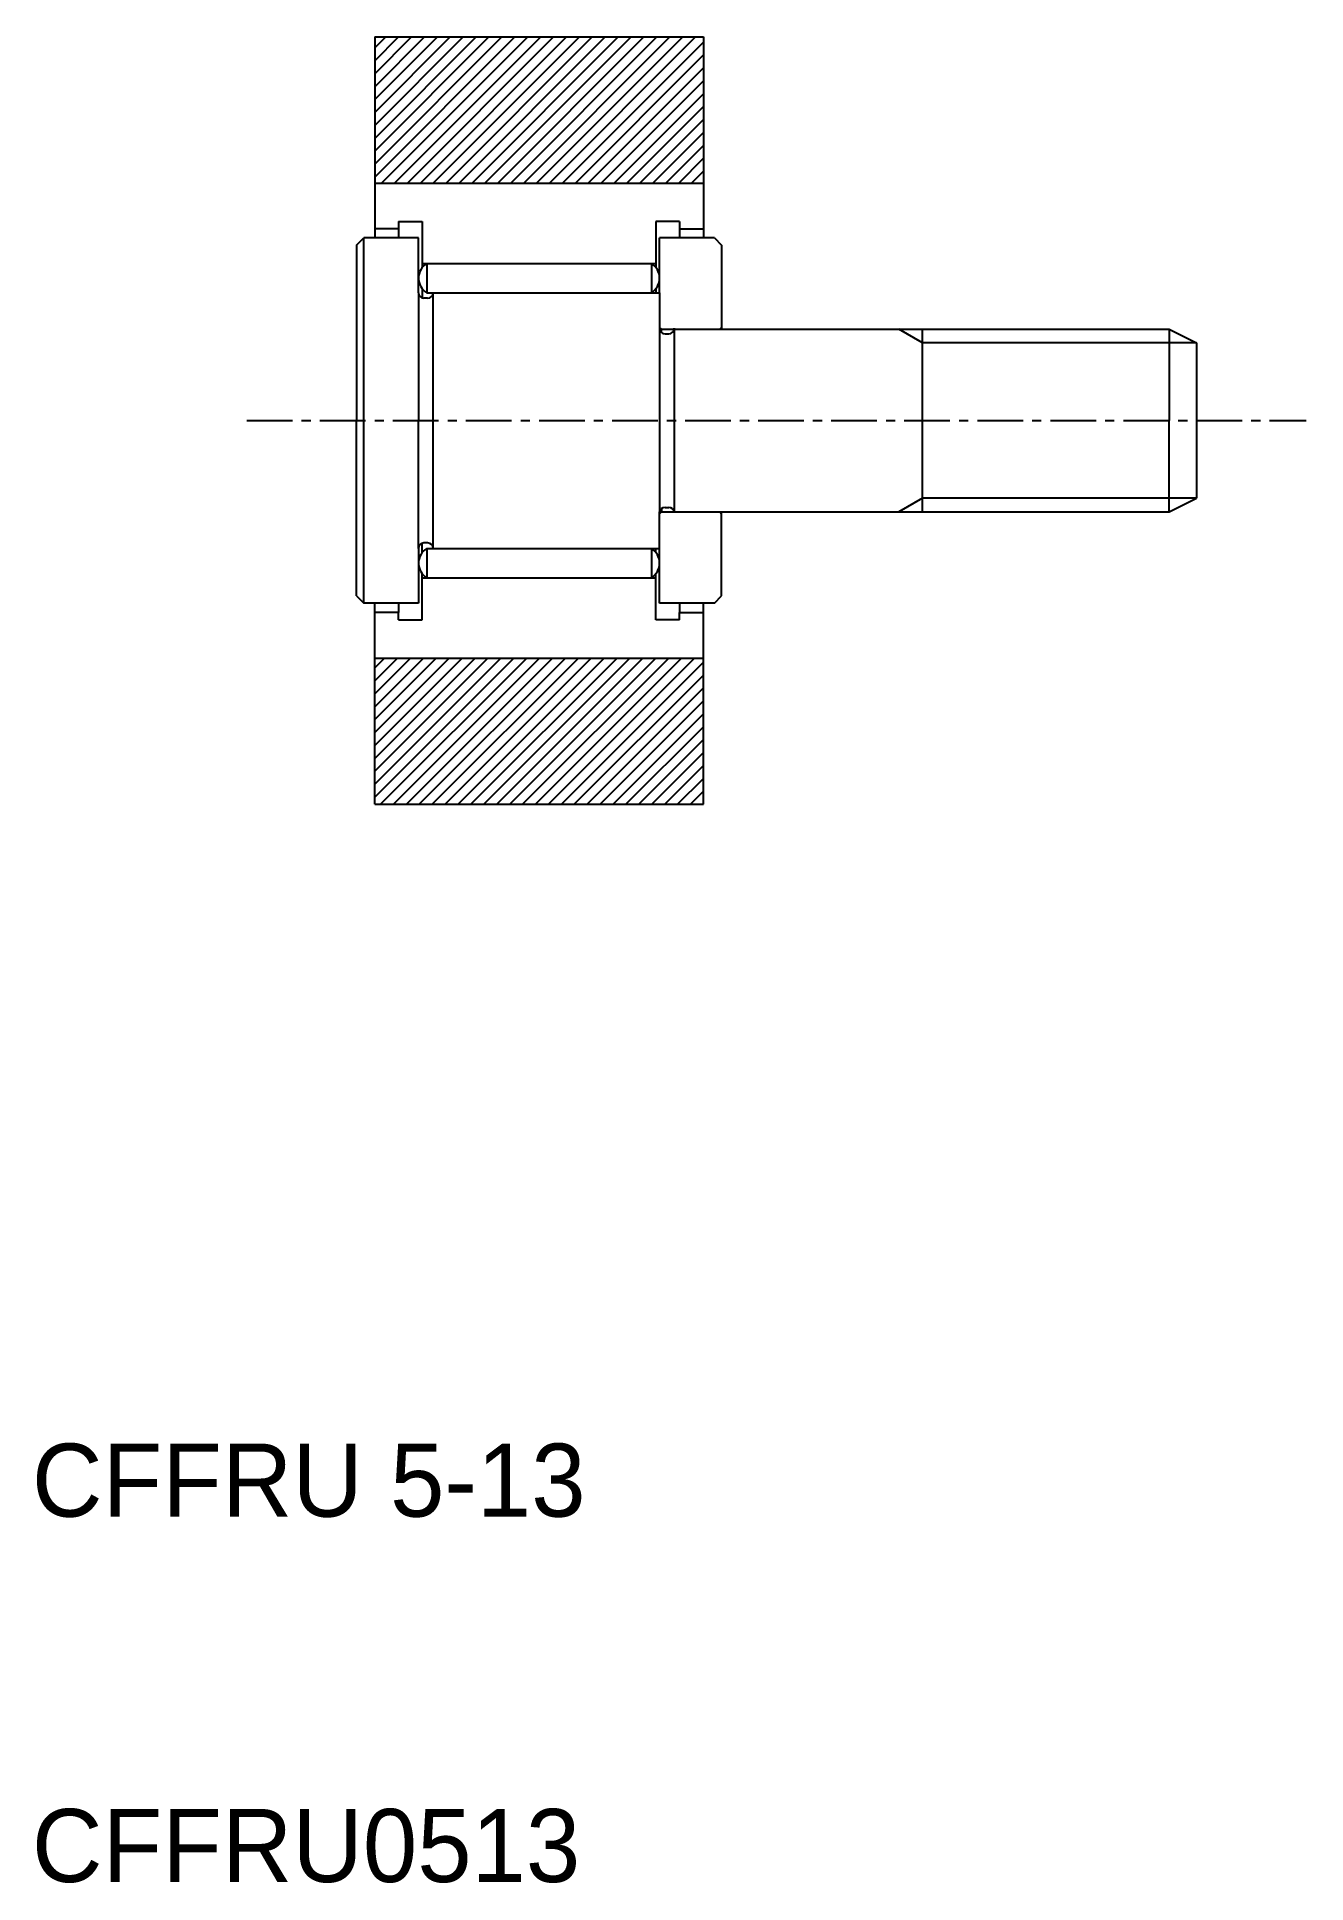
# Model space of a CAD drawing. Extents: x 145.2 to 180, y 80.2 to 130.7.
import ezdxf

# ---------------------------------------------------------------- set-up
doc = ezdxf.new("R2010")
doc.units = 0
doc.linetypes.add('CENTER', pattern=[2, 1.25, -0.25, 0.25, -0.25])
doc.layers.get('0').update_dxf_attribs({"linetype": 'CONTINUOUS'})
doc.layers.add('CENTER', color=1, linetype='CENTER')
doc.layers.add('HATCH', color=3, linetype='CONTINUOUS')

msp = doc.modelspace()

# ---------------------------------------------------------------- linework, layer by layer
for p, q in [((154.464, 130.744), (154.464, 125.244)), ((154.464, 130.744), (163.464, 130.744)), ((163.464, 130.744), (163.464, 125.244)), ((154.464, 126.744), (163.464, 126.744)), ((155.114, 125.494), (154.464, 125.494)), ((155.114, 125.694), (155.764, 125.694)), ((155.114, 125.694), (155.114, 125.494)), ((155.114, 125.494), (155.114, 125.244)), ((155.764, 125.694), (155.764, 124.544)), ((162.814, 125.694), (162.164, 125.694)), ((162.164, 125.694), (162.164, 124.544)), ((162.814, 125.694), (162.814, 125.494)), ((162.814, 125.494), (162.814, 125.244)), ((162.814, 125.494), (163.464, 125.494)), ((153.964, 125.044), (154.164, 125.244)), ((153.964, 125.044), (153.964, 120.244)), ((154.164, 115.244), (154.164, 125.244)), ((155.664, 125.244), (154.164, 125.244)), ((155.664, 123.744), (155.664, 125.244)), ((162.264, 123.744), (162.264, 125.244)), ((163.764, 125.244), (162.264, 125.244)), ((163.764, 125.244), (163.964, 125.044)), ((163.964, 125.044), (163.964, 122.744)), ((155.764, 124.544), (155.764, 124.433)), ((155.764, 124.544), (155.889, 124.544)), ((155.889, 124.544), (162.039, 124.544)), ((155.889, 124.544), (155.889, 123.744)), ((162.039, 124.544), (162.039, 123.744)), ((162.039, 124.544), (162.164, 124.544)), ((162.164, 124.544), (162.164, 124.433)), ((155.764, 123.855), (155.764, 123.603)), ((162.164, 123.855), (162.164, 123.744)), ((155.664, 123.744), (155.664, 120.244)), ((155.914, 123.594), (155.814, 123.594)), ((155.889, 123.744), (162.039, 123.744)), ((156.064, 116.744), (156.064, 123.744)), ((162.039, 123.744), (162.264, 123.744)), ((162.264, 123.744), (162.264, 122.769)), ((162.314, 122.744), (162.264, 122.794)), ((163.914, 122.744), (163.964, 122.794)), ((162.264, 122.769), (162.264, 117.719)), ((162.314, 122.744), (162.662, 122.744)), ((162.314, 122.657), (162.314, 122.744)), ((162.414, 122.619), (162.514, 122.619)), ((162.664, 122.769), (162.664, 117.719)), ((162.664, 122.769), (162.664, 122.744)), ((162.664, 122.744), (176.214, 122.744)), ((169.464, 117.744), (169.464, 122.744)), ((176.214, 122.744), (176.964, 122.369)), ((176.214, 122.744), (176.214, 120.244)), ((176.964, 122.369), (176.964, 118.119)), ((153.964, 115.444), (153.964, 120.244)), ((155.664, 116.744), (155.664, 120.244)), ((176.214, 117.744), (176.214, 120.244)), ((162.264, 116.744), (162.264, 117.744)), ((162.264, 117.744), (162.264, 117.719)), ((162.314, 117.744), (162.264, 117.694)), ((162.314, 117.831), (162.314, 117.744)), ((162.314, 117.744), (162.662, 117.744)), ((162.414, 117.869), (162.514, 117.869)), ((162.664, 117.744), (176.214, 117.744)), ((162.664, 117.719), (162.664, 117.744)), ((163.914, 117.744), (163.964, 117.694)), ((163.964, 115.444), (163.964, 117.744)), ((176.214, 117.744), (176.964, 118.119)), ((155.664, 116.744), (155.664, 115.244)), ((155.764, 116.633), (155.764, 116.886)), ((155.914, 116.894), (155.814, 116.894)), ((155.889, 116.744), (162.039, 116.744)), ((155.889, 116.744), (155.889, 115.944)), ((162.039, 116.744), (162.264, 116.744)), ((162.039, 116.744), (162.039, 115.944)), ((162.164, 116.633), (162.164, 116.744)), ((162.264, 115.244), (162.264, 116.744)), ((155.764, 115.944), (155.764, 116.055)), ((155.764, 114.794), (155.764, 115.944)), ((155.764, 115.944), (155.889, 115.944)), ((155.889, 115.944), (162.039, 115.944)), ((162.039, 115.944), (162.164, 115.944)), ((162.164, 115.944), (162.164, 116.055)), ((162.164, 114.794), (162.164, 115.944)), ((153.964, 115.444), (154.164, 115.244)), ((155.664, 115.244), (154.164, 115.244)), ((154.464, 109.744), (154.464, 115.244)), ((155.114, 115.244), (155.114, 114.994)), ((163.764, 115.244), (162.264, 115.244)), ((162.814, 115.244), (162.814, 114.994)), ((163.464, 109.744), (163.464, 115.244)), ((163.764, 115.244), (163.964, 115.444)), ((155.114, 114.994), (154.464, 114.994)), ((155.114, 114.794), (155.114, 114.994)), ((155.114, 114.794), (155.764, 114.794)), ((162.814, 114.794), (162.164, 114.794)), ((162.814, 114.994), (163.464, 114.994)), ((162.814, 114.794), (162.814, 114.994)), ((154.464, 113.744), (163.464, 113.744)), ((154.464, 109.744), (163.464, 109.744))]:
    msp.add_line(p, q)
at = {"color": 3}
for p, q in [((169.464, 122.369), (168.815, 122.744)), ((176.964, 122.369), (169.464, 122.369)), ((169.464, 118.119), (168.815, 117.744)), ((176.964, 118.119), (169.464, 118.119))]:
    msp.add_line(p, q, dxfattribs=at)
for centre, radius, start, end in [((156.132, 124.144), 0.468, 121.2845, 238.7155), ((161.796, 124.144), 0.468, 301.2845, 58.7155), ((155.814, 123.744), 0.15, 180, 270), ((155.914, 123.744), 0.15, 270, 0), ((162.414, 122.769), 0.15, 180, 270), ((162.514, 122.769), 0.15, 270, 0), ((162.414, 117.719), 0.15, 90, 180), ((162.514, 117.719), 0.15, 0, 90), ((155.814, 116.744), 0.15, 90, 180), ((156.132, 116.344), 0.468, 121.2845, 238.7155), ((155.914, 116.744), 0.15, 0, 90), ((161.796, 116.344), 0.468, 301.2845, 58.7155)]:
    msp.add_arc(centre, radius, start, end)
at = {"layer": 'CENTER', "color": 1, "linetype": 'CENTER'}
msp.add_line((150.964, 120.244), (179.964, 120.244), dxfattribs=at)
at = {"layer": 'HATCH'}
for p, q in [((154.464, 126.907), (158.301, 130.744)), ((154.464, 127.261), (157.948, 130.744)), ((154.464, 127.614), (157.594, 130.744)), ((154.464, 127.968), (157.241, 130.744)), ((154.464, 128.321), (156.887, 130.744)), ((154.464, 128.675), (156.534, 130.744)), ((154.464, 129.029), (156.18, 130.744)), ((154.464, 129.382), (155.827, 130.744)), ((154.464, 129.736), (155.473, 130.744)), ((154.464, 130.089), (155.119, 130.744)), ((154.464, 130.443), (154.766, 130.744)), ((154.655, 126.744), (158.655, 130.744)), ((155.009, 126.744), (159.009, 130.744)), ((155.362, 126.744), (159.362, 130.744)), ((155.716, 126.744), (159.716, 130.744)), ((156.069, 126.744), (160.069, 130.744)), ((156.423, 126.744), (160.423, 130.744)), ((156.776, 126.744), (160.776, 130.744)), ((157.13, 126.744), (161.13, 130.744)), ((157.483, 126.744), (161.483, 130.744)), ((157.837, 126.744), (161.837, 130.744)), ((158.191, 126.744), (162.191, 130.744)), ((158.544, 126.744), (162.544, 130.744)), ((158.898, 126.744), (162.898, 130.744)), ((159.251, 126.744), (163.251, 130.744)), ((159.605, 126.744), (163.464, 130.604)), ((159.958, 126.744), (163.464, 130.25)), ((160.312, 126.744), (163.464, 129.897)), ((160.665, 126.744), (163.464, 129.543)), ((161.019, 126.744), (163.464, 129.19)), ((161.372, 126.744), (163.464, 128.836)), ((161.726, 126.744), (163.464, 128.483)), ((162.08, 126.744), (163.464, 128.129)), ((162.433, 126.744), (163.464, 127.775)), ((162.787, 126.744), (163.464, 127.422)), ((163.14, 126.744), (163.464, 127.068)), ((162.297, 115.244), (162.264, 115.277)), ((154.464, 109.937), (158.272, 113.744)), ((154.464, 110.29), (157.918, 113.744)), ((154.464, 110.644), (157.565, 113.744)), ((154.464, 110.997), (157.211, 113.744)), ((154.464, 111.351), (156.858, 113.744)), ((154.464, 111.704), (156.504, 113.744)), ((154.464, 112.058), (156.151, 113.744)), ((154.464, 112.412), (155.797, 113.744)), ((154.464, 112.765), (155.444, 113.744)), ((154.464, 113.119), (155.09, 113.744)), ((154.464, 113.472), (154.736, 113.744)), ((154.626, 109.744), (158.626, 113.744)), ((154.979, 109.744), (158.979, 113.744)), ((155.333, 109.744), (159.333, 113.744)), ((155.686, 109.744), (159.686, 113.744)), ((156.04, 109.744), (160.04, 113.744)), ((156.393, 109.744), (160.393, 113.744)), ((156.747, 109.744), (160.747, 113.744)), ((157.1, 109.744), (161.1, 113.744)), ((157.454, 109.744), (161.454, 113.744)), ((157.808, 109.744), (161.808, 113.744)), ((158.161, 109.744), (162.161, 113.744)), ((158.515, 109.744), (162.515, 113.744)), ((158.868, 109.744), (162.868, 113.744)), ((159.222, 109.744), (163.222, 113.744)), ((159.575, 109.744), (163.464, 113.633)), ((159.929, 109.744), (163.464, 113.28)), ((160.282, 109.744), (163.464, 112.926)), ((160.636, 109.744), (163.464, 112.573)), ((160.99, 109.744), (163.464, 112.219)), ((161.343, 109.744), (163.464, 111.866)), ((161.697, 109.744), (163.464, 111.512)), ((162.05, 109.744), (163.464, 111.158)), ((162.404, 109.744), (163.464, 110.805)), ((162.757, 109.744), (163.464, 110.451)), ((163.111, 109.744), (163.464, 110.098))]:
    msp.add_line(p, q, dxfattribs=at)

# ---------------------------------------------------------------- texts
for s, p in [('CFFRU 5-13', (145.081, 90.244)), ('CFFRU0513', (145.081, 80.244))]:
    msp.add_text(s, height=2).set_placement(p)

doc.saveas('drawing.dxf')
